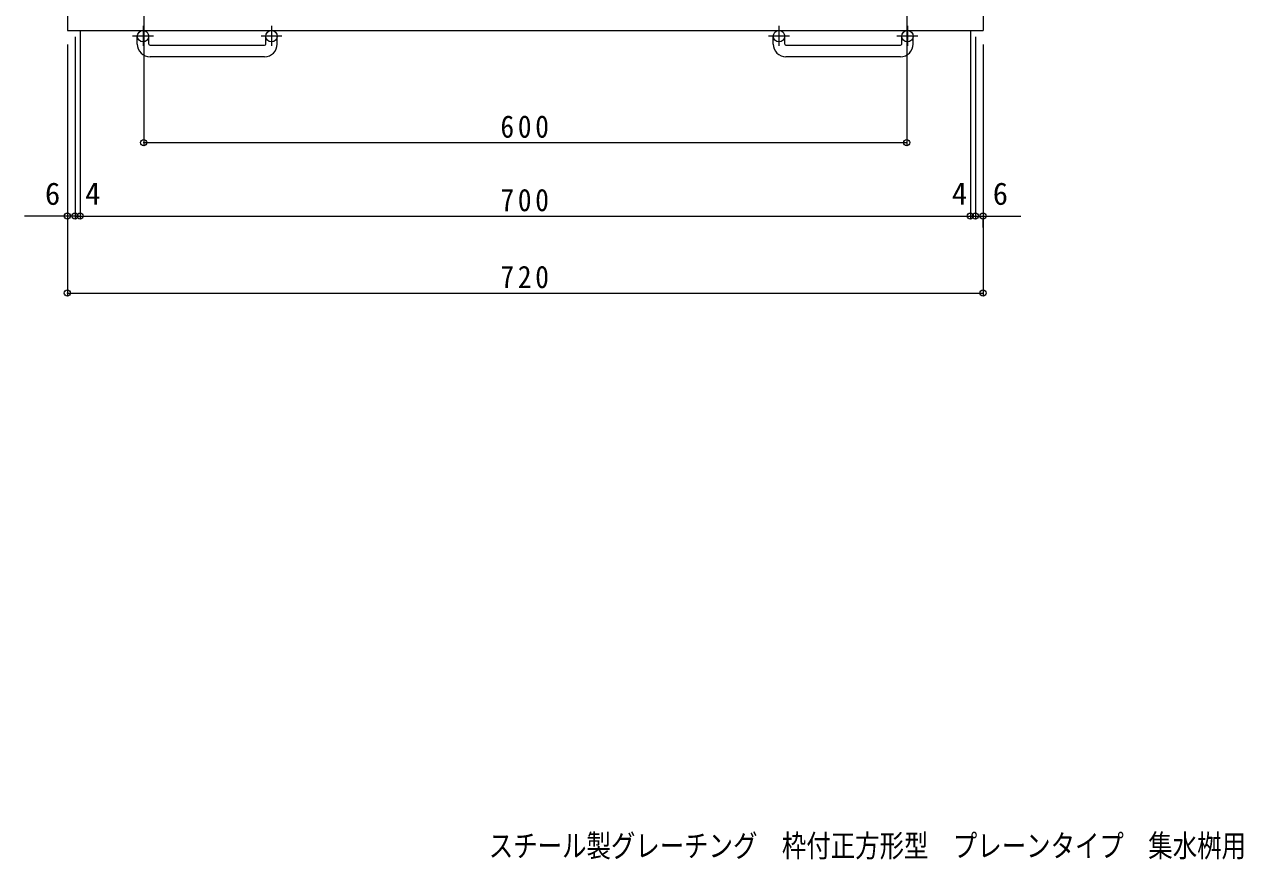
# Model space of a CAD drawing. Units: millimetres at full size, sheet at 1:6; some dimension numbers follow another scale. Extents: x -883 to 1039, y -818 to 773.
# Drawn here: x -883 to 78, y -818 to -161 of the extents above; entities that cross this region are included whole.
import ezdxf
from ezdxf.enums import TextEntityAlignment as Align

# ---------------------------------------------------------------- set-up
doc = ezdxf.new("R2010")
doc.units = ezdxf.units.MM
doc.header["$LTSCALE"] = 6
doc.header["$PDMODE"] = 32
doc.header["$PDSIZE"] = 4.8
doc.linetypes.add('CHAIN1', pattern=[8, 5, -1, 1, -1])
doc.layers.add('B-1', color=2, linetype='Continuous', lineweight=9)
doc.layers.add('B-4', color=7, linetype='Continuous', lineweight=9)
doc.layers.add('F-0_F-0ﾚｲﾔ', color=2, linetype='Continuous')
doc.styles.add('ＭＳ ゴシック', font='')
doc.styles.get('ＭＳ ゴシック').set_extended_font_data('MS Gothic')

msp = doc.modelspace()

# ---------------------------------------------------------------- linework, layer by layer
at = {"layer": 'B-1'}
for p, q in [((-849.19, 554.375), (-849.19, -165.625)), ((-129.19, 554.375), (-129.19, -165.625)), ((-849.19, -165.625), (-129.19, -165.625)), ((-794.19, -176.226), (-794.19, -170.126)), ((-785.19, -176.226), (-785.19, -170.126)), ((-693.19, -176.226), (-693.19, -170.126)), ((-684.19, -176.226), (-684.19, -170.126)), ((-294.19, -176.226), (-294.19, -170.126)), ((-285.19, -176.226), (-285.19, -170.126)), ((-193.19, -176.226), (-193.19, -170.126)), ((-184.19, -176.226), (-184.19, -170.126)), ((-784.19, -177.226), (-694.19, -177.226)), ((-284.19, -177.226), (-194.19, -177.226)), ((-694.19, -186.225), (-784.19, -186.225)), ((-194.19, -186.225), (-284.19, -186.225))]:
    msp.add_line(p, q, dxfattribs=at)
at = {"layer": 'B-1', "linetype": 'CHAIN1'}
for p, q in [((-789.69, -162.019), (-789.69, -177.615)), ((-688.69, -162.019), (-688.69, -177.615)), ((-289.69, -162.019), (-289.69, -177.615)), ((-188.69, -162.019), (-188.69, -177.615)), ((-781.527, -170.126), (-797.934, -170.126)), ((-680.527, -170.126), (-696.934, -170.126)), ((-281.527, -170.126), (-297.934, -170.126)), ((-180.527, -170.126), (-196.934, -170.126))]:
    msp.add_line(p, q, dxfattribs=at)
at = {"layer": 'B-1'}
for centre in [(-789.69, -170.126), (-688.69, -170.126), (-289.69, -170.126), (-188.69, -170.126)]:
    msp.add_circle(centre, 4.5, dxfattribs=at)
for centre, radius, start, end in [((-784.19, -176.226), 10, 180, 270), ((-784.19, -176.226), 1, 180, 270), ((-694.19, -176.226), 10, 270, 0), ((-694.19, -176.226), 1, 270, 0), ((-284.19, -176.226), 10, 180, 270), ((-284.19, -176.226), 1, 180, 270), ((-194.19, -176.226), 1, 270, 0), ((-194.19, -176.226), 10, 270, 0)]:
    msp.add_arc(centre, radius, start, end, dxfattribs=at)
at = {"layer": 'B-4'}
for p, q in [((-789.19, -116.626), (-789.19, -255.572)), ((-189.189, -116.626), (-189.189, -255.572)), ((-843.19, -170.625), (-843.19, -313.363)), ((-839.19, -165.625), (-839.19, -313.363)), ((-139.19, -165.625), (-139.19, -313.363)), ((-135.19, -170.625), (-135.19, -313.363)), ((-849.19, -176.625), (-849.19, -373.854)), ((-129.19, -176.625), (-129.19, -373.854)), ((-789.19, -253.772), (-189.189, -253.772)), ((-843.19, -311.563), (-882.95, -311.563)), ((-843.19, -311.563), (-839.19, -311.563)), ((-839.19, -311.563), (-139.19, -311.563)), ((-139.19, -311.563), (-135.19, -311.563)), ((-135.19, -311.563), (-99.562, -311.563)), ((-129.19, -320.563), (-129.19, -313.363)), ((-849.19, -372.054), (-129.19, -372.054))]:
    msp.add_line(p, q, dxfattribs=at)
for p in [(-789.19, -253.772), (-189.189, -253.772), (-849.19, -311.563), (-843.19, -311.563), (-839.19, -311.563), (-139.19, -311.563), (-135.19, -311.563), (-129.19, -311.563), (-849.19, -372.054), (-129.19, -372.054)]:
    msp.add_point(p, dxfattribs=at)

# ---------------------------------------------------------------- texts
at = {"layer": 'B-4', "color": 2, "style": 'ＭＳ ゴシック'}
for s, p in [('6', (-866.783, -307.963)), ('4', (-835.19, -307.963)), ('4', (-153.761, -307.963)), ('6', (-121.556, -307.963))]:
    msp.add_text(s, height=17.6, dxfattribs=at).set_placement(p, align=Align.BOTTOM_LEFT)
at = {"layer": 'B-4', "color": 2, "char_height": 17.6, "attachment_point": 7, "style": 'ＭＳ ゴシック'}
for s, insert in [('\\T1.27;\\W0.9;600', (-508.69, -250.172)), ('\\T1.27;\\W0.9;700', (-508.69, -307.963)), ('\\T1.27;\\W0.9;720', (-508.69, -368.454))]:
    msp.add_mtext(s, dxfattribs=dict(at, insert=insert))
at = {"layer": 'F-0_F-0ﾚｲﾔ', "style": 'ＭＳ ゴシック', "width": 0.8}
msp.add_text('スチール製グレーチング\u3000枠付正方形型\u3000プレーンタイプ\u3000集水桝用\u3000ＨＳＣ\u3000６６５５', height=17.6, dxfattribs=at).set_placement((-517.844, -820.782), align=Align.BOTTOM_LEFT)

doc.saveas('drawing.dxf')
